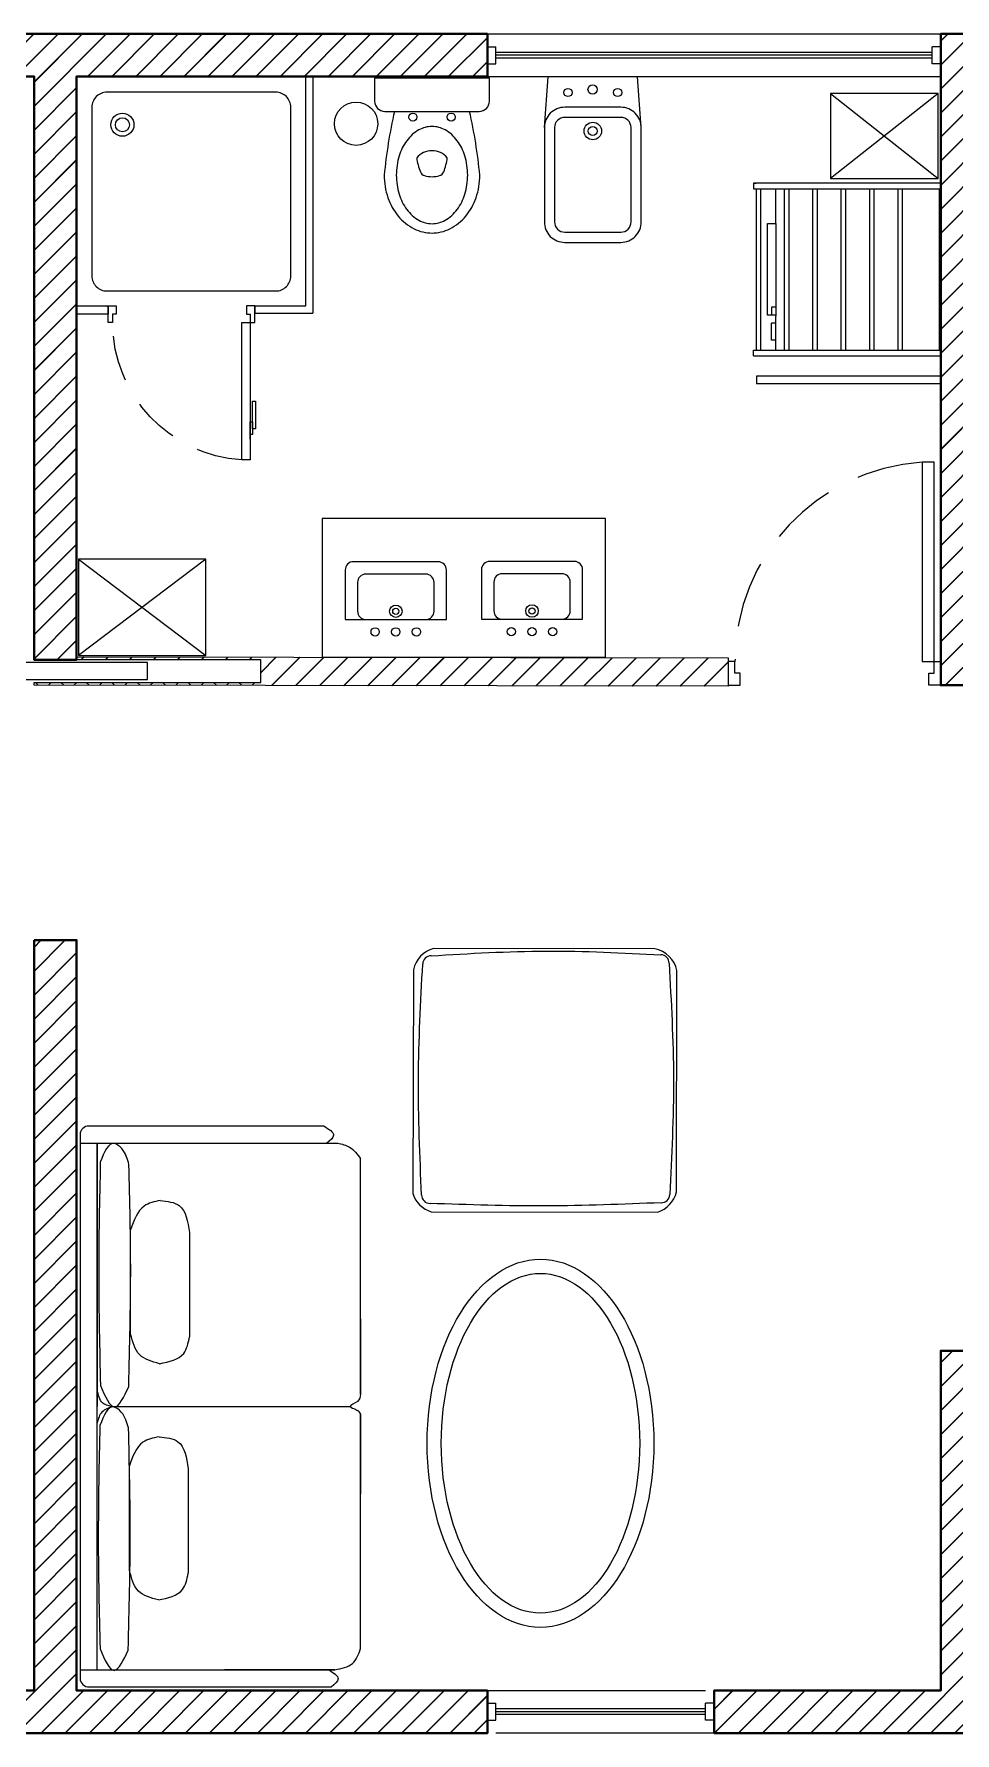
# Model space of a CAD drawing. Header units: millimetres. Extents: x -10.6 to 21.1, y -25.4 to 28.4.
# Drawn here: x 3.2 to 6.45, y 0 to 6 of the extents above; entities that cross this region are included whole.
import ezdxf

# ---------------------------------------------------------------- set-up
doc = ezdxf.new("R2010")
doc.units = ezdxf.units.MM
doc.linetypes.add('HIDDEN', pattern=[0.375, 0.25, -0.125])
doc.layers.add('A-DOOR-FULL', color=2, linetype='Continuous')
doc.layers.add('A-GLAZ-FULL', color=4, linetype='Continuous')
for name, color, linetype, lineweight in [('A-DOOR-FURR', 2, 'Continuous', 15), ('A-FURN', 1, 'Continuous', 15), ('A-GLAZ-FURR', 4, 'Continuous', 15), ('A-LINE-GRPH', 7, 'Continuous', 20), ('A-WALL-EXTR', 7, 'Continuous', 40), ('A-WALL-INTR', 7, 'Continuous', 20)]:
    doc.layers.add(name, color=color, linetype=linetype, lineweight=lineweight)

# ---------------------------------------------------------------- blocks, each defined once
blk = doc.blocks.new('DOOR-75')
for points in [[(-0.07, 0.84), (-0.07, 0.09), (-0.025, 0.09), (-0.025, 0.84), (-0.07, 0.84)], [(-0.775, 0.09), (-0.8, 0.09), (-0.8, 0), (-0.755, 0), (-0.755, 0.045), (-0.775, 0.045), (-0.775, 0.09)], [(-0.025, 0.09), (0, 0.09), (0, 0), (-0.045, 0), (-0.045, 0.045), (-0.025, 0.045), (-0.025, 0.09)]]:
    blk.add_lwpolyline(points)
at = {"linetype": 'HIDDEN'}
blk.add_arc((-0.0225, 0.089), 0.7525, 93.61808, 179.92486, dxfattribs=at)

msp = doc.modelspace()

# ---------------------------------------------------------------- hatches: boundary and pattern name
at = {"linetype": 'ByBlock', "lineweight": 9}
h = msp.add_hatch(dxfattribs=at)
h.set_pattern_fill('JIS_LC_20', color=253, scale=0.003)
h.paths.add_polyline_path([(0.15, 6), (0, 6), (0, 4.5692), (0.15, 4.5692)])
h.paths.add_polyline_path([(0.15, 4.5692), (0, 4.5692), (0, 2.3749), (0.15, 2.3749), (0.15, 3.3)])
h.paths.add_polyline_path([(0.15, 2.3749), (0, 2.3749), (0, 0), (0.15, 0)])
h.paths.add_polyline_path([(2.4467, 0.15), (1.8, 0.15), (1.8, 0), (2.4467, 0)])
h.paths.add_polyline_path([(4.8, 0.15), (3.3492, 0.15), (3.35, 0.1561), (3.35, 2.3749), (3.2, 2.3749), (3.2, 0.15), (2.4467, 0.15), (2.4467, 0), (4.8, 0)])
h.paths.add_polyline_path([(3.35, 2.8), (3.2, 2.8), (3.2, 2.3749), (3.35, 2.3749)])
h.paths.add_polyline_path([(3.35, 5.85), (4.8, 5.85), (4.8, 6), (2.4547, 6), (2.4547, 5.85), (3.2, 5.85), (3.2, 4.5692), (3.35, 4.5692)])
h.paths.add_polyline_path([(2.4547, 6), (1.66, 6), (1.66, 5.85), (2.4547, 5.85)])
h.paths.add_polyline_path([(3.35, 4.5692), (3.2, 4.5692), (3.2, 3.79), (3.35, 3.79)])
h.paths.add_polyline_path([(6.55, 4.5692), (6.4, 4.5692), (6.4, 3.7), (6.55, 3.7)])
h.paths.add_polyline_path([(6.55, 5.85), (6.55, 6), (6.4, 6), (6.4, 4.5692), (6.55, 4.5692)])
h.paths.add_polyline_path([(9.75, 6), (7.4, 6), (7.4, 5.85), (9.6, 5.85), (9.6, 4.5692), (9.75, 4.5692)])
h.paths.add_polyline_path([(9.75, 4.5692), (9.6, 4.5692), (9.6, 2.55), (7.4, 2.55), (7.4, 2.45), (9.6, 2.45), (9.6, 2.3749), (9.75, 2.3749)])
h.paths.add_polyline_path([(9.75, 2.3749), (9.6, 2.3749), (9.6, 0.15), (8.2, 0.15), (8.2, 0), (9.75, 0)])
h.paths.add_polyline_path([(6.55, 1.35), (6.4, 1.35), (6.4, 0.15), (5.6, 0.15), (5.6, 0), (6.55, 0)])
h.paths.add_polyline_path([(5.65, 3.7969), (3.35, 3.8), (3.35, 3.79), (4, 3.79), (4, 3.699), (5.65, 3.6969)])
h.paths.add_polyline_path([(2.3926, 3.79), (2.3, 3.79), (2.3, 3.3), (0.15, 3.3), (0.15, 3.2), (2.3, 3.2), (2.3, 2.71), (2.3926, 2.71)])
h.paths.add_polyline_path([(7.5, 1.65), (7.49, 1.65), (7.49, 0.85), (7.4982, 0.15), (7.5, 0.15), (7.5, 1.65), (7.49, 0.85), (7.4, 0.85), (7.4, 0), (7.5, 0)], flags=17)
h.paths.add_polyline_path([(7.41, 1.65), (7.4, 1.65), (7.4, 0), (7.5, 0), (7.5, 1.65), (7.49, 1.65), (7.49, 0.85), (7.41, 0.85)])
at = {"linetype": 'ByBlock'}
h = msp.add_hatch(dxfattribs=at)
h.set_pattern_fill('NET', color=253, scale=0.02, angle=45)
h.paths.add_polyline_path([(4, 3.71), (3.2, 3.71), (3.2, 3.7), (4, 3.7)])

# ---------------------------------------------------------------- linework, layer by layer
at = {"layer": 'A-DOOR-FULL', "lineweight": 15, "transparency": 33554597}
msp.add_line((3.4573, 5.039), (3.4614, 5.039), dxfattribs=at)
at = {"layer": 'A-DOOR-FULL'}
for points in [[(3.9716, 4.7032), (3.9812, 4.7032), (3.9812, 4.6058), (3.9716, 4.6058)], [(3.963, 4.6303), (3.963, 4.6303), (3.963, 4.5692), (3.963, 4.5692)], [(3.963, 4.6303), (3.9716, 4.6303), (3.9716, 4.5851), (3.963, 4.5851)]]:
    msp.add_lwpolyline(points, close=True, dxfattribs=at)
at = {"layer": 'A-DOOR-FURR'}
msp.add_lwpolyline([(2.8, 3.72), (3.6, 3.72), (3.6, 3.78), (2.8, 3.78)], close=True, dxfattribs=at)
at = {"layer": 'A-FURN'}
for p, q in [((4.1588, 5.847), (3.3514, 5.847)), ((3.3514, 5.847), (3.3514, 5.0396)), ((6.011, 5.7896), (6.391, 5.4896)), ((6.391, 5.7896), (6.011, 5.4896)), ((6.394, 5.4532), (6.394, 4.8832)), ((3.3569, 4.1457), (3.8069, 3.8057)), ((3.8069, 4.1457), (3.3569, 3.8057)), ((3.3509, 0.1627), (3.3509, 0.1628))]:
    msp.add_line(p, q, dxfattribs=at)
at = {"layer": 'A-FURN', "lineweight": 15}
for p, q in [((5.0009, 5.6692), (5.0144, 5.8492)), ((5.3429, 5.6692), (5.3294, 5.8492)), ((4.0532, 5.7942), (3.457, 5.7942)), ((3.4042, 5.7414), (3.4042, 5.1452)), ((4.106, 5.1452), (4.106, 5.7414)), ((5.7389, 5.4732), (5.7489, 5.4732)), ((5.7389, 5.4732), (5.7389, 5.4532)), ((5.7389, 5.4532), (6.3989, 5.4532)), ((5.7489, 5.4532), (5.7489, 4.8832)), ((5.7489, 5.4532), (5.7639, 5.4532)), ((5.7639, 5.4532), (5.7639, 4.8832)), ((5.8174, 5.3306), (5.8174, 5.4532)), ((5.8489, 4.8832), (5.8489, 5.4532)), ((5.8489, 5.4532), (5.8639, 5.4532)), ((5.8639, 5.4532), (5.8639, 4.8832)), ((5.9489, 4.8832), (5.9489, 5.4532)), ((5.9489, 5.4532), (5.9639, 5.4532)), ((5.9639, 5.4532), (5.9639, 4.8832)), ((6.0489, 4.8832), (6.0489, 5.4532)), ((6.0489, 5.4532), (6.0639, 5.4532)), ((6.0639, 5.4532), (6.0639, 4.8832)), ((6.1489, 4.8832), (6.1489, 5.4532)), ((6.1489, 5.4532), (6.1639, 5.4532)), ((6.1639, 5.4532), (6.1639, 4.8832)), ((6.2489, 4.8832), (6.2489, 5.4532)), ((6.2489, 5.4532), (6.2639, 5.4532)), ((6.2639, 5.4532), (6.2639, 4.8832)), ((5.7886, 5.0069), (5.7886, 5.3306)), ((5.7886, 5.3306), (5.8174, 5.3306)), ((5.8174, 5.3306), (5.8174, 5.0039)), ((3.457, 5.0924), (4.0532, 5.0924)), ((5.8174, 5.0069), (5.7886, 5.0069)), ((5.803, 5.0357), (5.803, 5.0069)), ((5.8174, 5.0357), (5.803, 5.0357)), ((5.8174, 4.8832), (5.8174, 5.0039)), ((5.803, 4.9189), (5.803, 4.9788)), ((5.8174, 4.9788), (5.803, 4.9788)), ((5.7389, 4.8632), (5.7389, 4.8832)), ((5.7389, 4.8832), (6.4, 4.8832)), ((5.7489, 4.8832), (5.8489, 4.8832)), ((5.8174, 4.9189), (5.803, 4.9189)), ((5.8489, 4.8832), (5.9489, 4.8832)), ((5.9489, 4.8832), (6.0489, 4.8832)), ((6.0489, 4.8832), (6.1489, 4.8832)), ((6.1489, 4.8832), (6.2489, 4.8832)), ((3.3627, 2.1132), (3.3627, 0.1931)), ((4.2236, 2.1432), (3.3913, 2.1432)), ((3.3627, 2.0832), (4.2716, 2.0832)), ((3.4227, 0.2232), (3.4227, 2.0832)), ((3.4227, 2.0832), (3.4227, 1.1532)), ((4.3527, 1.1961), (4.3527, 2.0279)), ((4.3527, 1.4632), (4.3527, 1.1961)), ((3.4777, 1.1532), (4.3151, 1.1532)), ((4.3527, 0.298), (4.3527, 1.1255)), ((4.3527, 1.1255), (4.3527, 0.8432)), ((3.3627, 0.2232), (4.262, 0.2232)), ((3.3627, 0.2232), (3.4227, 0.2232)), ((4.262, 0.2232), (3.8727, 0.2232)), ((3.3906, 0.1632), (4.2497, 0.1632))]:
    msp.add_line(p, q, dxfattribs=at)
for points in [[(4.438, 5.7267), (4.771, 5.7267, 0.414214), (4.807, 5.7627), (4.807, 5.8437), (4.402, 5.8437), (4.402, 5.7627, 0.414214)], [(5.0729, 5.2642), (5.2709, 5.2642, 0.414214), (5.3429, 5.3362), (5.3429, 5.6692, 0.414214), (5.2709, 5.7412), (5.0729, 5.7412, 0.414214), (5.0009, 5.6692), (5.0009, 5.3362, 0.414214)], [(5.0729, 5.3002), (5.2709, 5.3002, 0.414214), (5.3069, 5.3362), (5.3069, 5.6692, 0.414214), (5.2709, 5.7052), (5.0729, 5.7052, 0.414214), (5.0369, 5.6692), (5.0369, 5.3362, 0.414214)], [(4.6585, 5.5629, 0.456663), (4.5505, 5.5629, 0.067655), (4.5633, 5.5128, 0.231456), (4.5778, 5.4997, 0.070039), (4.6045, 5.496, 0.070039), (4.6311, 5.4997, 0.231456), (4.6457, 5.5128, 0.067655)], [(4.6262, 4.1364), (4.3273, 4.1364, 0.414214), (4.2981, 4.1072), (4.2981, 3.9323), (4.6553, 3.9323), (4.6553, 4.1072, 0.414214)], [(4.5824, 4.0927), (4.371, 4.0927, 0.414214), (4.3419, 4.0635), (4.3419, 3.9614, 0.414214), (4.371, 3.9323), (4.5824, 3.9323, 0.414214), (4.6116, 3.9614), (4.6116, 4.0635, 0.414214)], [(5.107, 4.1374), (4.8081, 4.1374, 0.414214), (4.7789, 4.1082), (4.7789, 3.9333), (5.1361, 3.9333), (5.1361, 4.1082, 0.414214)], [(5.0632, 4.0936), (4.8518, 4.0936, 0.414214), (4.8227, 4.0645), (4.8227, 3.9624, 0.414214), (4.8518, 3.9333), (5.0632, 3.9333, 0.414214), (5.0924, 3.9624), (5.0924, 4.0645, 0.414214)]]:
    msp.add_lwpolyline(points, format="xyb", close=True, dxfattribs=at)
at = {"layer": 'A-FURN'}
for points in [[(6.391, 5.4896), (6.391, 5.7896), (6.011, 5.7896), (6.011, 5.4896)], [(3.3569, 3.8057), (3.8069, 3.8057), (3.8069, 4.1457), (3.3569, 4.1457)]]:
    msp.add_lwpolyline(points, close=True, dxfattribs=at)
at = {"layer": 'A-FURN', "lineweight": 15}
msp.add_lwpolyline([(4.4357, 5.5017, 0.082431), (4.449, 5.4217, 0.090327), (4.4851, 5.357, 0.104321), (4.5416, 5.3119, 0.116956), (4.6045, 5.297, 0.116956), (4.6673, 5.3119, 0.104321), (4.7238, 5.357, 0.090327), (4.7599, 5.4217, 0.082431), (4.7732, 5.5017, 0.082431)], format="xyb", dxfattribs=at)
for points in [[(5.7389, 4.8632), (6.3989, 4.8632), (6.3989, 5.4732), (5.7389, 5.4732)], [(5.3906, 2.7695), (4.6096, 2.7708)], [(4.5387, 2.6955), (4.5374, 1.9029)], [(4.6012, 1.8408), (5.3999, 1.8395)], [(3.541, 1.4086), (3.541, 1.7772)], [(3.7487, 1.7677), (3.7487, 1.3991)], [(3.5367, 0.5743), (3.5367, 0.943)], [(3.7444, 0.9335), (3.7444, 0.5648)]]:
    msp.add_lwpolyline(points, dxfattribs=at)
msp.add_lwpolyline([(4.2168, 3.7988), (5.2168, 3.7988), (5.2168, 4.2888), (4.2168, 4.2888)], close=True, dxfattribs=at)
at = {"layer": 'A-FURN'}
for points in [[(5.4674, 1.9108), (5.4687, 2.6924)], [(3.35, 0.1561), (3.35, 0.1564), (3.3501, 0.1569), (3.3502, 0.1576), (3.3503, 0.1585), (3.3504, 0.1594), (3.3505, 0.1602), (3.3506, 0.1611), (3.3507, 0.1618), (3.3508, 0.1623), (3.3509, 0.1627)], [(3.35, 0.1559), (3.35, 0.1561)]]:
    msp.add_lwpolyline(points, dxfattribs=at)
at = {"layer": 'A-FURN', "lineweight": 15}
for centre, radius in [((5.1711, 5.8041), 0.0162), ((5.0842, 5.7934), 0.0144), ((5.2597, 5.7934), 0.0144), ((3.512, 5.6795), 0.0406), ((3.512, 5.6795), 0.0248), ((4.3364, 5.6832), 0.0765), ((4.537, 5.7065), 0.0144), ((4.672, 5.7065), 0.0144), ((5.1719, 5.6572), 0.0309), ((5.1719, 5.6572), 0.0159), ((4.4767, 3.9614), 0.0219), ((4.4767, 3.9614), 0.0109), ((4.9575, 3.9624), 0.0219), ((4.9575, 3.9624), 0.0109), ((4.4038, 3.8885), 0.0146), ((4.4767, 3.8885), 0.0146), ((4.5496, 3.8885), 0.0146), ((4.8846, 3.8895), 0.0146), ((4.9575, 3.8895), 0.0146), ((5.0304, 3.8895), 0.0146)]:
    msp.add_circle(centre, radius, dxfattribs=at)
for centre, radius, start, end in [((3.457, 5.7414), 0.0528, 89.99996, 180.00004), ((4.0532, 5.7414), 0.0528, 359.99996, 90.00004), ((6.2131, 5.3294), 1.7858, 167.14553, 174.46146), ((2.9958, 5.3294), 1.7858, 5.53854, 12.85447), ((4.6256, 5.5422), 0.1368, 119.44004, 143.72465), ((4.6045, 5.5797), 0.0937, 90, 119.44004), ((4.6045, 5.5797), 0.0937, 60.55996, 90), ((4.5833, 5.5422), 0.1368, 36.27535, 60.55996), ((4.659, 5.5177), 0.1781, 143.72465, 163.09095), ((4.5499, 5.5177), 0.1781, 16.90905, 36.27535), ((4.7116, 5.5017), 0.2331, 163.09095, 180), ((4.4973, 5.5017), 0.2331, 0, 16.90905), ((4.7116, 5.5017), 0.2331, 180, 196.90905), ((4.4973, 5.5017), 0.2331, 343.09095, 0), ((4.659, 5.4857), 0.1781, 196.90905, 216.27535), ((4.5499, 5.4857), 0.1781, 323.72465, 343.09095), ((4.6256, 5.4613), 0.1368, 216.27535, 240.55996), ((4.6045, 5.4238), 0.0937, 240.55996, 270), ((4.6045, 5.4238), 0.0937, 270, 299.44004), ((4.5833, 5.4613), 0.1368, 299.44004, 323.72465), ((3.457, 5.1452), 0.0528, 179.99996, 270.00004), ((4.0532, 5.1452), 0.0528, 269.99996, 0.00004), ((4.6365, 2.6744), 0.1, 105.55604, 167.85358), ((4.6017, 2.7148), 0.03, 89.90925, 177.85721), ((5.4111, 2.7183), 0.03, 359.90925, 88.14403), ((3.3927, 2.1132), 0.03, 87.28325, 180), ((4.6318, 1.936), 0.1, 199.35983, 252.1874), ((4.5977, 1.9), 0.03, 179.90925, 269.90925), ((5.4137, 1.9026), 0.03, 269.90925, 358.1997), ((3.3927, 0.1931), 0.03, 180, 274.06784)]:
    msp.add_arc(centre, radius, start, end, dxfattribs=at)
at = {"layer": 'A-FURN'}
for centre, start, end in [((5.3709, 2.6715), 12.05522, 78.60702), ((5.3705, 1.9351), 287.09255, 345.90168)]:
    msp.add_arc(centre, 0.1, start, end, dxfattribs=at)
at = {"layer": 'A-FURN', "lineweight": 15}
for major_axis, ratio in [((0, -0.65), 0.615385), ((0, -0.6), 0.583333)]:
    msp.add_ellipse((4.9873, 1.0231), major_axis=major_axis, ratio=ratio, dxfattribs=at)
for points in [[(4.6017, 2.7448), (5.0073, 2.7614), (5.4121, 2.7483)], [(4.5677, 1.9), (4.5566, 2.3121), (4.5717, 2.7159)], [(5.4411, 2.7182), (5.4566, 2.3107), (5.4437, 1.9017)], [(4.2236, 2.1432), (4.2571, 2.1108), (4.2338, 2.0832)], [(3.535, 2.0072), (3.5095, 2.0636), (3.4844, 2.0814), (3.434, 2.0161)], [(4.2716, 2.0832), (4.3136, 2.0687), (4.3527, 2.0279)], [(3.6454, 1.8806), (3.5889, 1.8611), (3.541, 1.7772)], [(3.6454, 1.8806), (3.7124, 1.8627), (3.7487, 1.7677)], [(5.4137, 1.8726), (5.0059, 1.8614), (4.5976, 1.87)], [(3.6431, 1.3041), (3.573, 1.3358), (3.541, 1.4086)], [(3.6431, 1.3041), (3.7282, 1.3405), (3.7487, 1.3991)], [(3.4824, 1.1515), (3.4426, 1.1653), (3.4227, 1.2121)], [(3.4344, 1.2273), (3.4844, 1.1514), (3.5343, 1.223)], [(3.4777, 1.1532), (3.4399, 1.1334), (3.4227, 1.0956)], [(3.5335, 1.0772), (3.5079, 1.1336), (3.4829, 1.1513), (3.4325, 1.0861)], [(4.3527, 1.1961), (4.3417, 1.1713), (4.3151, 1.1532), (4.3394, 1.1407), (4.3527, 1.1255)], [(3.6411, 1.0464), (3.5846, 1.0269), (3.5367, 0.943)], [(3.6411, 1.0464), (3.7081, 1.0284), (3.7444, 0.9335)], [(3.6388, 0.4699), (3.5687, 0.5015), (3.5367, 0.5743)], [(3.6388, 0.4699), (3.7239, 0.5063), (3.7444, 0.5648)], [(3.4329, 0.2972), (3.4829, 0.2213), (3.5327, 0.2929)], [(4.262, 0.2232), (4.3235, 0.2458), (4.3527, 0.298)], [(4.2395, 0.2232), (4.273, 0.1908), (4.2497, 0.1632)]]:
    msp.add_spline(points, degree=3, dxfattribs=at)
for points, knots in [([(3.434, 2.0161), (3.431, 1.8828), (3.4254, 1.6199), (3.4315, 1.357), (3.4344, 1.2273)], [0.019925, 0.019925, 0.019925, 0.019925, 0.4196997, 0.8088374, 0.8088374, 0.8088374, 0.8088374]), ([(3.5343, 1.223), (3.5377, 1.3743), (3.5443, 1.6264), (3.5383, 1.8785), (3.535, 2.0072)], [0, 0, 0, 0, 0.3701528, 0.7562968, 0.7562968, 0.7562968, 0.7562968]), ([(3.4325, 1.0861), (3.4295, 0.9528), (3.4239, 0.6899), (3.4299, 0.4269), (3.4329, 0.2972)], [0.019925, 0.019925, 0.019925, 0.019925, 0.4196997, 0.8088374, 0.8088374, 0.8088374, 0.8088374]), ([(3.5327, 0.2929), (3.5361, 0.4443), (3.5428, 0.6964), (3.5367, 0.9485), (3.5335, 1.0772)], [0, 0, 0, 0, 0.3701528, 0.7562968, 0.7562968, 0.7562968, 0.7562968])]:
    msp.add_open_spline(points, degree=3, knots=knots, dxfattribs=at)
at = {"layer": 'A-GLAZ-FULL', "lineweight": 15, "transparency": 33554567}
msp.add_line((4.1588, 5.0396), (4.1588, 5.847), dxfattribs=at)
at = {"layer": 'A-GLAZ-FULL', "lineweight": 15, "transparency": 33554597}
for p, q in [((4.1592, 5.0395), (4.1592, 5.85)), ((4.1842, 5.85), (4.1842, 5.0144)), ((3.4614, 5.039), (3.35, 5.039)), ((3.35, 5.039), (3.35, 5.0103)), ((3.4614, 5.0103), (3.35, 5.0103)), ((3.4614, 5.0395), (3.4614, 5.0103)), ((3.9792, 5.0395), (4.1592, 5.0395)), ((3.9792, 5.0144), (4.1842, 5.0144))]:
    msp.add_line(p, q, dxfattribs=at)
at = {"layer": 'A-GLAZ-FULL', "color": 4, "lineweight": 15, "transparency": 33554597}
msp.add_line((4.1592, 5.85), (4.1842, 5.85), dxfattribs=at)
at = {"layer": 'A-GLAZ-FULL', "lineweight": 25, "transparency": 33554597}
msp.add_line((3.9792, 5.0395), (3.9792, 5.0144), dxfattribs=at)
at = {"layer": 'A-GLAZ-FULL', "lineweight": 15}
for p, q in [((6.4, 4.7911), (5.75, 4.7911)), ((5.75, 4.7911), (5.75, 4.7661)), ((5.75, 4.7661), (6.4, 4.7661)), ((6.4, 4.7911), (6.4, 4.7911)), ((6.4, 4.7911), (6.4, 4.7661))]:
    msp.add_line(p, q, dxfattribs=at)
at = {"layer": 'A-GLAZ-FURR'}
for p, q in [((4.8, 5.955), (4.83, 5.955)), ((4.83, 5.895), (4.83, 5.955)), ((6.4, 5.955), (6.37, 5.955)), ((6.37, 5.895), (6.37, 5.955)), ((4.8, 5.895), (4.83, 5.895)), ((6.37, 5.935), (4.83, 5.935)), ((6.37, 5.925), (4.83, 5.925)), ((6.37, 5.915), (4.83, 5.915)), ((6.4, 5.895), (6.37, 5.895)), ((4.8, 0.105), (4.83, 0.105)), ((4.83, 0.045), (4.83, 0.105)), ((5.57, 0.085), (4.83, 0.085)), ((5.57, 0.075), (4.83, 0.075)), ((5.57, 0.065), (4.83, 0.065)), ((5.6, 0.105), (5.57, 0.105)), ((5.57, 0.045), (5.57, 0.105)), ((4.8, 0.045), (4.83, 0.045)), ((5.6, 0.045), (5.57, 0.045))]:
    msp.add_line(p, q, dxfattribs=at)
at = {"layer": 'A-LINE-GRPH'}
for p, q in [((4.8, 6), (6.4, 6)), ((4.8, 5.85), (6.4, 5.85)), ((4.8, 0.15), (5.57, 0.15)), ((5.6, 0), (4.83, 0))]:
    msp.add_line(p, q, dxfattribs=at)
at = {"layer": 'A-WALL-EXTR'}
for points in [[(1.66, 6), (4.8, 6), (4.8, 5.85), (3.35, 5.85), (3.35, 3.79), (3.2, 3.79), (3.2, 5.85), (1.66, 5.85), (1.66, 6)], [(6.55, 3.7), (6.4, 3.7), (6.4, 6), (6.55, 6), (6.55, 5.85), (6.55, 5.85), (6.55, 3.7)], [(3.2, 2.8), (3.2, 0.15), (1.8, 0.15), (1.8, 0), (4.8, 0), (4.8, 0.15), (3.35, 0.15), (3.35, 2.8), (3.2, 2.8)], [(6.55, 1.35), (6.55, 0), (5.6, 0), (5.6, 0.15), (6.4, 0.15), (6.4, 1.35), (6.55, 1.35)]]:
    msp.add_lwpolyline(points, dxfattribs=at)
at = {"layer": 'A-WALL-INTR'}
msp.add_lwpolyline([(3.35, 3.8), (5.65, 3.7969), (5.65, 3.6969), (3.2, 3.7), (3.2, 3.71), (4, 3.71), (4, 3.79), (3.35, 3.79)], dxfattribs=at)

# ---------------------------------------------------------------- block references
at = {"layer": 'A-DOOR-FULL', "color": 2, "lineweight": 15, "transparency": 33554597, "xscale": -0.6473047144751005, "yscale": 0.6473047144751005, "zscale": 0.6473047144751005, "rotation": 180}
msp.add_blockref('DOOR-75', (3.9792, 5.0395), dxfattribs=at)
at = {"layer": 'A-DOOR-FURR', "xscale": 0.9374999999999871, "yscale": 0.9374999999999871, "zscale": 0.9374999999999871}
msp.add_blockref('DOOR-75', (6.4, 3.7), dxfattribs=at)

doc.saveas('drawing.dxf')
